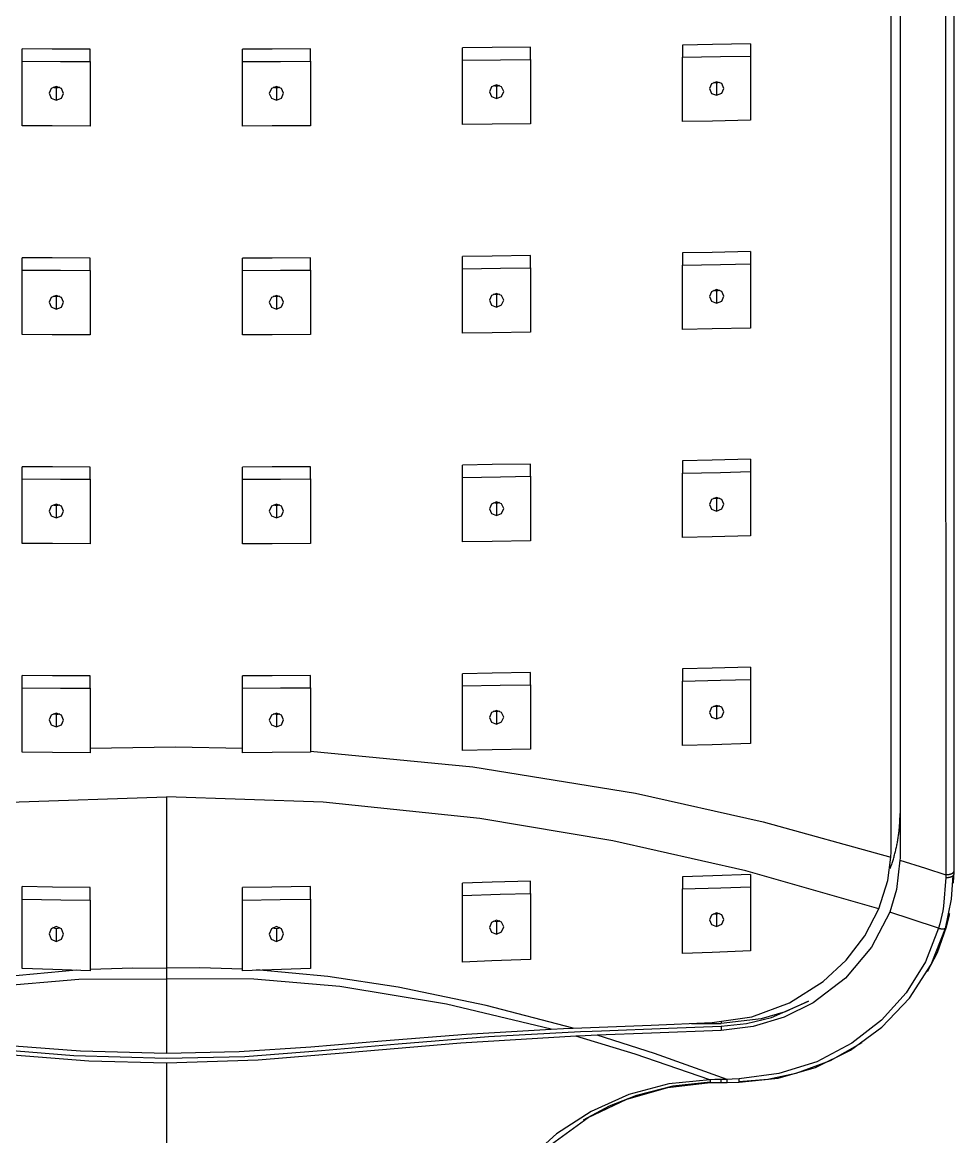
# Model space of a CAD drawing. Extents: x 1841 to 2969, y -24 to 802.
# Drawn here: x 2352.1 to 2404.2, y 496.7 to 559 of the extents above; entities that cross this region are included whole.
import ezdxf

# ---------------------------------------------------------------- set-up
doc = ezdxf.new("R2010")
doc.units = 0
doc.header["$LTSCALE"] = 4
doc.header["$MEASUREMENT"] = 0
doc.layers.add('1', color=7, linetype='CONTINUOUS')

msp = doc.modelspace()

# ---------------------------------------------------------------- linework, layer by layer
at = {"layer": '1', "color": 7, "linetype": 'Continuous'}
for p, q in [((2401.162, 600.465), (2401.162, 512.424)), ((2400.662, 512.875), (2400.662, 599.992)), ((2352.112, 556.802), (2352.112, 557.487)), ((2355.912, 556.788), (2355.912, 557.473)), ((2364.412, 556.788), (2364.412, 557.473)), ((2368.212, 556.802), (2368.212, 557.487)), ((2376.712, 556.864), (2376.712, 557.549)), ((2380.512, 556.905), (2380.512, 557.59)), ((2389.012, 557.709), (2389.012, 557.024)), ((2392.812, 557.774), (2392.812, 557.089)), ((2352.112, 553.198), (2352.112, 556.802)), ((2355.912, 556.788), (2355.912, 553.183)), ((2364.412, 553.183), (2364.412, 556.788)), ((2368.212, 556.802), (2368.212, 553.198)), ((2376.712, 553.264), (2376.712, 556.864)), ((2380.512, 556.905), (2380.512, 553.307)), ((2389.012, 553.434), (2389.012, 557.024)), ((2378.612, 555.406), (2378.612, 554.722)), ((2390.912, 555.586), (2390.912, 554.901)), ((2354.012, 555.313), (2354.012, 554.629)), ((2366.312, 555.313), (2366.312, 554.629)), ((2389.012, 546.089), (2389.012, 545.403)), ((2392.812, 546.167), (2392.812, 545.482)), ((2352.112, 545.134), (2352.112, 545.819)), ((2355.912, 545.117), (2355.912, 545.802)), ((2364.412, 545.117), (2364.412, 545.802)), ((2368.212, 545.134), (2368.212, 545.819)), ((2376.712, 545.209), (2376.712, 545.894)), ((2380.512, 545.259), (2380.512, 545.944)), ((2352.112, 541.53), (2352.112, 545.134)), ((2355.912, 545.117), (2355.912, 541.512)), ((2364.412, 541.512), (2364.412, 545.117)), ((2368.212, 545.134), (2368.212, 541.53)), ((2376.712, 541.609), (2376.712, 545.209)), ((2380.512, 545.259), (2380.512, 541.661)), ((2389.012, 541.813), (2389.012, 545.403)), ((2354.012, 543.644), (2354.012, 542.959)), ((2366.312, 543.644), (2366.312, 542.959)), ((2378.612, 543.756), (2378.612, 543.071)), ((2390.912, 543.972), (2390.912, 543.286)), ((2376.712, 533.555), (2376.712, 534.239)), ((2380.512, 533.613), (2380.512, 534.298)), ((2389.012, 534.468), (2389.012, 533.782)), ((2392.812, 534.561), (2392.812, 533.875)), ((2352.112, 533.466), (2352.112, 534.151)), ((2355.912, 533.446), (2355.912, 534.131)), ((2364.412, 533.446), (2364.412, 534.131)), ((2368.212, 533.466), (2368.212, 534.151)), ((2380.512, 533.613), (2380.512, 530.015)), ((2389.012, 530.192), (2389.012, 533.782)), ((2352.112, 529.862), (2352.112, 533.466)), ((2355.912, 533.446), (2355.912, 529.841)), ((2364.412, 529.841), (2364.412, 533.446)), ((2368.212, 533.466), (2368.212, 529.862)), ((2376.712, 529.954), (2376.712, 533.555)), ((2390.912, 532.358), (2390.912, 531.672)), ((2354.012, 531.974), (2354.012, 531.289)), ((2366.312, 531.974), (2366.312, 531.289)), ((2378.612, 532.105), (2378.612, 531.42)), ((2352.112, 521.798), (2352.112, 522.483)), ((2355.912, 521.775), (2355.912, 522.46)), ((2364.412, 521.775), (2364.412, 522.46)), ((2368.212, 521.798), (2368.212, 522.483)), ((2376.712, 521.9), (2376.712, 522.585)), ((2380.512, 521.967), (2380.512, 522.652)), ((2389.012, 522.848), (2389.012, 522.162)), ((2392.812, 522.954), (2392.812, 522.267)), ((2352.112, 518.194), (2352.112, 521.798)), ((2355.912, 521.775), (2355.912, 518.17)), ((2364.412, 518.17), (2364.412, 521.775)), ((2368.212, 521.798), (2368.212, 518.194)), ((2376.712, 518.299), (2376.712, 521.9)), ((2380.512, 521.967), (2380.512, 518.369)), ((2389.012, 518.571), (2389.012, 522.162)), ((2390.912, 520.744), (2390.912, 520.058)), ((2354.012, 520.304), (2354.012, 519.62)), ((2366.312, 520.304), (2366.312, 519.62)), ((2378.612, 520.455), (2378.612, 519.77)), ((2389.012, 511.243), (2389.012, 510.556)), ((2392.812, 511.359), (2392.812, 510.672)), ((2352.112, 509.996), (2352.112, 510.691)), ((2355.912, 509.935), (2355.912, 510.633)), ((2364.412, 509.935), (2364.412, 510.633)), ((2368.212, 509.996), (2368.212, 510.691)), ((2376.712, 510.201), (2376.712, 510.89)), ((2380.512, 510.307), (2380.512, 510.994)), ((2378.612, 508.724), (2378.612, 508.032)), ((2390.912, 509.15), (2390.912, 508.462)), ((2354.012, 508.339), (2354.012, 507.63)), ((2366.312, 508.339), (2366.312, 507.63)), ((2391.162, 503.155), (2391.162, 503.048)), ((2389.515, 503.048), (2391.162, 503.048)), ((2391.162, 502.893), (2391.162, 502.652)), ((2390.553, 499.739), (2390.554, 499.737)), ((2391.493, 499.751), (2391.494, 499.753))]:
    msp.add_line(p, q, dxfattribs=at)
for points in [[(2404.162, 601.589, 0), (2404.162, 550.933, 0), (2404.162, 511.524, 0)], [(2403.669, 601.418, 0), (2403.699, 550.763, 0), (2403.722, 511.354, 0)], [(2355.912, 557.473, 0), (2353.787, 557.479, 0), (2352.112, 557.487, 0)], [(2368.212, 557.487, 0), (2366.08, 557.478, 0), (2364.412, 557.473, 0)], [(2380.512, 557.59, 0), (2378.373, 557.566, 0), (2376.712, 557.549, 0)], [(2392.812, 557.774, 0), (2390.673, 557.737, 0), (2389.012, 557.709, 0)], [(2352.112, 556.802, 0), (2354.244, 556.793, 0), (2355.912, 556.788, 0)], [(2364.412, 556.788, 0), (2366.536, 556.795, 0), (2368.212, 556.802, 0)], [(2376.712, 556.864, 0), (2378.829, 556.886, 0), (2380.512, 556.905, 0)], [(2389.012, 557.024, 0), (2391.129, 557.06, 0), (2392.812, 557.089, 0)], [(2392.812, 557.089, 0), (2392.812, 555.081, 0), (2392.812, 553.503, 0)], [(2354.012, 555.388, 0), (2353.729, 555.278, 0), (2353.612, 555.01, 0), (2353.729, 554.741, 0), (2354.012, 554.629, 0)], [(2354.012, 554.629, 0), (2354.295, 554.739, 0), (2354.412, 555.007, 0), (2354.295, 555.275, 0), (2354.012, 555.388, 0)], [(2366.312, 555.388, 0), (2366.029, 555.276, 0), (2365.912, 555.007, 0), (2366.029, 554.739, 0), (2366.312, 554.629, 0)], [(2366.312, 554.629, 0), (2366.595, 554.741, 0), (2366.712, 555.01, 0), (2366.595, 555.278, 0), (2366.312, 555.388, 0)], [(2378.612, 555.479, 0), (2378.329, 555.365, 0), (2378.212, 555.097, 0), (2378.329, 554.83, 0), (2378.612, 554.722, 0)], [(2378.612, 555.406, 0), (2378.519, 555.416, 0), (2378.449, 555.437, 0)], [(2378.612, 554.722, 0), (2378.895, 554.836, 0), (2379.012, 555.105, 0), (2378.895, 555.371, 0), (2378.612, 555.479, 0)], [(2378.783, 555.445, 0), (2378.69, 555.414, 0), (2378.612, 555.406, 0)], [(2390.912, 555.656, 0), (2390.629, 555.541, 0), (2390.512, 555.272, 0), (2390.629, 555.006, 0), (2390.912, 554.901, 0)], [(2390.912, 555.586, 0), (2390.82, 555.594, 0), (2390.751, 555.615, 0)], [(2390.912, 554.901, 0), (2391.194, 555.016, 0), (2391.312, 555.285, 0), (2391.195, 555.55, 0), (2390.912, 555.656, 0)], [(2391.079, 555.623, 0), (2390.987, 555.594, 0), (2390.912, 555.586, 0)], [(2354.012, 555.313, 0), (2353.918, 555.324, 0), (2353.847, 555.347, 0)], [(2354.184, 555.35, 0), (2354.09, 555.32, 0), (2354.012, 555.313, 0)], [(2366.312, 555.313, 0), (2366.218, 555.323, 0), (2366.147, 555.346, 0)], [(2366.484, 555.351, 0), (2366.39, 555.321, 0), (2366.312, 555.313, 0)], [(2355.912, 553.183, 0), (2353.788, 553.19, 0), (2352.112, 553.198, 0)], [(2368.212, 553.198, 0), (2366.08, 553.188, 0), (2364.412, 553.183, 0)], [(2380.512, 553.307, 0), (2378.373, 553.282, 0), (2376.712, 553.264, 0)], [(2392.812, 553.503, 0), (2390.673, 553.463, 0), (2389.012, 553.434, 0)], [(2392.812, 546.167, 0), (2390.672, 546.122, 0), (2389.012, 546.089, 0)], [(2355.912, 545.802, 0), (2353.788, 545.81, 0), (2352.112, 545.819, 0)], [(2368.212, 545.819, 0), (2366.08, 545.808, 0), (2364.412, 545.802, 0)], [(2380.512, 545.944, 0), (2378.373, 545.915, 0), (2376.712, 545.894, 0)], [(2389.012, 545.403, 0), (2391.128, 545.446, 0), (2392.812, 545.482, 0)], [(2392.812, 545.482, 0), (2392.812, 543.474, 0), (2392.812, 541.896, 0)], [(2352.112, 545.134, 0), (2354.244, 545.124, 0), (2355.912, 545.117, 0)], [(2364.412, 545.117, 0), (2366.536, 545.126, 0), (2368.212, 545.134, 0)], [(2376.712, 545.209, 0), (2378.829, 545.236, 0), (2380.512, 545.259, 0)], [(2354.012, 543.718, 0), (2353.729, 543.608, 0), (2353.612, 543.341, 0), (2353.729, 543.072, 0), (2354.012, 542.959, 0)], [(2354.012, 543.644, 0), (2353.918, 543.655, 0), (2353.847, 543.678, 0)], [(2354.012, 542.959, 0), (2354.295, 543.069, 0), (2354.412, 543.337, 0), (2354.295, 543.606, 0), (2354.012, 543.718, 0)], [(2354.184, 543.68, 0), (2354.09, 543.65, 0), (2354.012, 543.644, 0)], [(2366.312, 543.718, 0), (2366.029, 543.606, 0), (2365.912, 543.337, 0), (2366.029, 543.069, 0), (2366.312, 542.959, 0)], [(2366.312, 543.644, 0), (2366.218, 543.654, 0), (2366.147, 543.676, 0)], [(2366.312, 542.959, 0), (2366.595, 543.072, 0), (2366.712, 543.34, 0), (2366.595, 543.608, 0), (2366.312, 543.718, 0)], [(2366.484, 543.681, 0), (2366.39, 543.651, 0), (2366.312, 543.644, 0)], [(2378.612, 543.829, 0), (2378.329, 543.714, 0), (2378.212, 543.445, 0), (2378.329, 543.179, 0), (2378.612, 543.071, 0)], [(2378.612, 543.756, 0), (2378.519, 543.765, 0), (2378.449, 543.787, 0)], [(2378.612, 543.071, 0), (2378.895, 543.186, 0), (2379.012, 543.455, 0), (2378.895, 543.721, 0), (2378.612, 543.829, 0)], [(2378.783, 543.795, 0), (2378.689, 543.764, 0), (2378.612, 543.756, 0)], [(2390.912, 544.042, 0), (2390.629, 543.925, 0), (2390.512, 543.656, 0), (2390.629, 543.391, 0), (2390.912, 543.286, 0)], [(2390.912, 543.972, 0), (2390.82, 543.98, 0), (2390.752, 544, 0)], [(2390.912, 543.286, 0), (2391.194, 543.403, 0), (2391.312, 543.672, 0), (2391.195, 543.937, 0), (2390.912, 544.042, 0)], [(2391.078, 544.01, 0), (2390.987, 543.98, 0), (2390.912, 543.972, 0)], [(2392.812, 541.896, 0), (2390.672, 541.848, 0), (2389.012, 541.813, 0)], [(2355.912, 541.512, 0), (2353.788, 541.52, 0), (2352.112, 541.53, 0)], [(2368.212, 541.53, 0), (2366.08, 541.518, 0), (2364.412, 541.512, 0)], [(2380.512, 541.661, 0), (2378.373, 541.63, 0), (2376.712, 541.609, 0)], [(2380.512, 534.298, 0), (2378.373, 534.264, 0), (2376.712, 534.239, 0)], [(2392.812, 534.561, 0), (2390.671, 534.507, 0), (2389.012, 534.468, 0)], [(2355.912, 534.131, 0), (2353.79, 534.14, 0), (2352.112, 534.151, 0)], [(2368.212, 534.151, 0), (2366.078, 534.138, 0), (2364.412, 534.131, 0)], [(2376.712, 533.555, 0), (2378.829, 533.586, 0), (2380.512, 533.613, 0)], [(2389.012, 533.782, 0), (2391.127, 533.833, 0), (2392.812, 533.875, 0)], [(2392.812, 533.875, 0), (2392.812, 531.867, 0), (2392.812, 530.289, 0)], [(2352.112, 533.466, 0), (2354.246, 533.454, 0), (2355.912, 533.446, 0)], [(2364.412, 533.446, 0), (2366.534, 533.456, 0), (2368.212, 533.466, 0)], [(2390.912, 532.428, 0), (2390.629, 532.31, 0), (2390.512, 532.04, 0), (2390.629, 531.776, 0), (2390.912, 531.672, 0)], [(2390.912, 532.358, 0), (2390.821, 532.366, 0), (2390.752, 532.386, 0)], [(2390.912, 531.672, 0), (2391.194, 531.79, 0), (2391.312, 532.059, 0), (2391.195, 532.324, 0), (2390.912, 532.428, 0)], [(2391.077, 532.396, 0), (2390.987, 532.367, 0), (2390.912, 532.358, 0)], [(2354.012, 532.048, 0), (2353.729, 531.939, 0), (2353.612, 531.671, 0), (2353.729, 531.402, 0), (2354.012, 531.289, 0)], [(2354.012, 531.974, 0), (2353.918, 531.985, 0), (2353.847, 532.008, 0)], [(2354.012, 531.289, 0), (2354.295, 531.399, 0), (2354.412, 531.667, 0), (2354.295, 531.936, 0), (2354.012, 532.048, 0)], [(2354.184, 532.01, 0), (2354.09, 531.981, 0), (2354.012, 531.974, 0)], [(2366.312, 532.048, 0), (2366.029, 531.936, 0), (2365.912, 531.667, 0), (2366.029, 531.399, 0), (2366.312, 531.289, 0)], [(2366.312, 531.974, 0), (2366.218, 531.984, 0), (2366.147, 532.007, 0)], [(2366.312, 531.289, 0), (2366.595, 531.402, 0), (2366.712, 531.671, 0), (2366.595, 531.939, 0), (2366.312, 532.048, 0)], [(2366.484, 532.012, 0), (2366.39, 531.982, 0), (2366.312, 531.974, 0)], [(2378.612, 532.178, 0), (2378.329, 532.063, 0), (2378.212, 531.794, 0), (2378.329, 531.527, 0), (2378.612, 531.42, 0)], [(2378.612, 532.105, 0), (2378.519, 532.114, 0), (2378.449, 532.136, 0)], [(2378.612, 531.42, 0), (2378.894, 531.536, 0), (2379.012, 531.805, 0), (2378.895, 532.071, 0), (2378.612, 532.178, 0)], [(2378.783, 532.144, 0), (2378.689, 532.114, 0), (2378.612, 532.105, 0)], [(2355.912, 529.841, 0), (2353.79, 529.851, 0), (2352.112, 529.862, 0)], [(2368.212, 529.862, 0), (2366.078, 529.848, 0), (2364.412, 529.841, 0)], [(2380.512, 530.015, 0), (2378.37, 529.979, 0), (2376.712, 529.954, 0)], [(2392.812, 530.289, 0), (2390.671, 530.233, 0), (2389.012, 530.192, 0)], [(2355.912, 522.46, 0), (2353.79, 522.471, 0), (2352.112, 522.483, 0)], [(2368.212, 522.483, 0), (2366.078, 522.468, 0), (2364.412, 522.46, 0)], [(2380.512, 522.652, 0), (2378.369, 522.612, 0), (2376.712, 522.585, 0)], [(2392.812, 522.954, 0), (2390.67, 522.893, 0), (2389.012, 522.848, 0)], [(2352.112, 521.798, 0), (2354.246, 521.784, 0), (2355.912, 521.775, 0)], [(2364.412, 521.775, 0), (2366.533, 521.787, 0), (2368.212, 521.798, 0)], [(2376.712, 521.9, 0), (2378.825, 521.935, 0), (2380.512, 521.967, 0)], [(2389.012, 522.162, 0), (2391.126, 522.219, 0), (2392.812, 522.267, 0)], [(2392.812, 522.267, 0), (2392.812, 520.26, 0), (2392.812, 518.681, 0)], [(2378.612, 520.527, 0), (2378.329, 520.412, 0), (2378.212, 520.142, 0), (2378.329, 519.876, 0), (2378.612, 519.77, 0)], [(2378.612, 519.77, 0), (2378.894, 519.886, 0), (2379.012, 520.155, 0), (2378.895, 520.421, 0), (2378.612, 520.527, 0)], [(2390.912, 520.813, 0), (2390.629, 520.695, 0), (2390.512, 520.425, 0), (2390.629, 520.161, 0), (2390.912, 520.058, 0)], [(2390.912, 520.744, 0), (2390.821, 520.752, 0), (2390.753, 520.771, 0)], [(2390.912, 520.058, 0), (2391.194, 520.176, 0), (2391.312, 520.447, 0), (2391.195, 520.711, 0), (2390.912, 520.813, 0)], [(2391.076, 520.782, 0), (2390.986, 520.753, 0), (2390.912, 520.744, 0)], [(2354.012, 520.379, 0), (2353.729, 520.269, 0), (2353.612, 520.002, 0), (2353.729, 519.733, 0), (2354.012, 519.62, 0)], [(2354.012, 520.304, 0), (2353.918, 520.315, 0), (2353.847, 520.339, 0)], [(2354.012, 519.62, 0), (2354.295, 519.729, 0), (2354.412, 519.997, 0), (2354.295, 520.266, 0), (2354.012, 520.379, 0)], [(2354.184, 520.34, 0), (2354.09, 520.311, 0), (2354.012, 520.304, 0)], [(2366.312, 520.379, 0), (2366.029, 520.266, 0), (2365.912, 519.997, 0), (2366.029, 519.729, 0), (2366.312, 519.62, 0)], [(2366.312, 520.304, 0), (2366.218, 520.314, 0), (2366.147, 520.337, 0)], [(2366.312, 519.62, 0), (2366.595, 519.733, 0), (2366.712, 520.001, 0), (2366.595, 520.269, 0), (2366.312, 520.379, 0)], [(2366.484, 520.342, 0), (2366.39, 520.312, 0), (2366.312, 520.304, 0)], [(2378.612, 520.455, 0), (2378.519, 520.463, 0), (2378.449, 520.485, 0)], [(2378.782, 520.494, 0), (2378.689, 520.463, 0), (2378.612, 520.455, 0)], [(2392.812, 518.681, 0), (2390.67, 518.618, 0), (2389.012, 518.571, 0)], [(2355.912, 518.17, 0), (2353.79, 518.181, 0), (2352.112, 518.194, 0)], [(2355.911, 518.425, 0), (2360.672, 518.492, 0), (2364.413, 518.425, 0)], [(2368.212, 518.194, 0), (2366.077, 518.178, 0), (2364.412, 518.17, 0)], [(2368.215, 518.248, 0), (2377.296, 517.387, 0), (2386.376, 515.905, 0), (2393.51, 514.306, 0), (2400.645, 512.326, 0)], [(2380.512, 518.369, 0), (2378.368, 518.328, 0), (2376.712, 518.299, 0)], [(2320.342, 509.453, 0), (2327.775, 511.572, 0), (2335.208, 513.254, 0), (2342.641, 514.501, 0), (2351.401, 515.41, 0), (2360.162, 515.713, 0)], [(2360.162, 515.713, 0), (2360.162, 510.287, 0), (2360.162, 506.134, 0)], [(2399.982, 509.453, 0), (2392.549, 511.572, 0), (2385.116, 513.254, 0), (2377.683, 514.501, 0), (2368.922, 515.41, 0), (2360.162, 515.713, 0)], [(2400.611, 511.693, 0), (2400.633, 511.752, 0), (2400.654, 511.812, 0), (2400.675, 511.871, 0), (2400.695, 511.931, 0), (2400.715, 511.991, 0), (2400.735, 512.05, 0), (2400.754, 512.111, 0), (2400.772, 512.171, 0), (2400.791, 512.231, 0), (2400.808, 512.291, 0), (2400.826, 512.352, 0), (2400.843, 512.412, 0), (2400.859, 512.473, 0), (2400.875, 512.534, 0), (2400.891, 512.595, 0), (2400.906, 512.656, 0), (2400.921, 512.717, 0), (2400.935, 512.778, 0), (2400.949, 512.839, 0), (2400.962, 512.901, 0), (2400.975, 512.962, 0), (2400.988, 513.024, 0), (2401, 513.085, 0), (2401.012, 513.147, 0), (2401.023, 513.209, 0), (2401.034, 513.271, 0), (2401.044, 513.332, 0), (2401.054, 513.394, 0), (2401.064, 513.456, 0), (2401.073, 513.518, 0), (2401.082, 513.581, 0), (2401.09, 513.643, 0), (2401.098, 513.705, 0), (2401.105, 513.767, 0), (2401.112, 513.83, 0), (2401.118, 513.892, 0), (2401.124, 513.954, 0), (2401.13, 514.017, 0), (2401.135, 514.079, 0), (2401.14, 514.142, 0), (2401.144, 514.204, 0), (2401.148, 514.267, 0), (2401.151, 514.329, 0), (2401.154, 514.392, 0), (2401.156, 514.455, 0), (2401.158, 514.517, 0), (2401.16, 514.58, 0), (2401.161, 514.642, 0), (2401.162, 514.705, 0), (2401.162, 514.768, 0)], [(2400.645, 512.326, 0), (2400.659, 512.635, 0), (2400.662, 512.875, 0)], [(2401.162, 512.424, 0), (2401.161, 512.281, 0), (2401.158, 512.169, 0)], [(2399.982, 509.453, 0), (2400.471, 511.039, 0), (2400.645, 512.326, 0)], [(2401.158, 512.169, 0), (2400.956, 510.52, 0), (2400.583, 509.262, 0)], [(2401.158, 512.169, 0), (2402.594, 511.719, 0), (2403.722, 511.354, 0)], [(2392.812, 511.359, 0), (2390.694, 511.294, 0), (2389.012, 511.243, 0)], [(2403.722, 511.191, 0), (2403.594, 509.592, 0), (2403.552, 509.344, 0), (2403.503, 509.096, 0), (2403.448, 508.849, 0), (2403.387, 508.603, 0), (2403.32, 508.359, 0)], [(2403.705, 508.347, 0), (2404.047, 509.989, 0), (2404.132, 511.303, 0)], [(2403.722, 511.354, 0), (2403.736, 511.355, 0), (2403.751, 511.356, 0), (2403.765, 511.357, 0), (2403.779, 511.358, 0), (2403.793, 511.359, 0), (2403.807, 511.36, 0), (2403.821, 511.362, 0), (2403.834, 511.364, 0), (2403.848, 511.365, 0), (2403.861, 511.367, 0), (2403.875, 511.369, 0), (2403.888, 511.371, 0), (2403.9, 511.374, 0), (2403.913, 511.376, 0), (2403.926, 511.379, 0), (2403.938, 511.381, 0), (2403.95, 511.384, 0), (2403.961, 511.387, 0), (2403.973, 511.39, 0), (2403.984, 511.393, 0), (2403.995, 511.397, 0), (2404.006, 511.4, 0), (2404.016, 511.403, 0), (2404.026, 511.407, 0), (2404.036, 511.411, 0), (2404.045, 511.414, 0), (2404.055, 511.418, 0), (2404.063, 511.422, 0), (2404.072, 511.426, 0), (2404.08, 511.43, 0), (2404.088, 511.434, 0), (2404.095, 511.439, 0), (2404.102, 511.443, 0), (2404.109, 511.447, 0), (2404.115, 511.452, 0), (2404.121, 511.456, 0), (2404.127, 511.461, 0), (2404.132, 511.466, 0), (2404.137, 511.47, 0), (2404.141, 511.475, 0), (2404.145, 511.48, 0), (2404.148, 511.485, 0), (2404.152, 511.489, 0), (2404.154, 511.494, 0), (2404.157, 511.499, 0), (2404.158, 511.504, 0), (2404.16, 511.509, 0), (2404.161, 511.514, 0), (2404.162, 511.519, 0), (2404.162, 511.524, 0)], [(2403.722, 511.191, 0), (2403.736, 511.191, 0), (2403.75, 511.192, 0), (2403.765, 511.193, 0), (2403.779, 511.194, 0), (2403.793, 511.196, 0), (2403.807, 511.197, 0), (2403.821, 511.198, 0), (2403.834, 511.2, 0), (2403.848, 511.202, 0), (2403.861, 511.204, 0), (2403.875, 511.206, 0), (2403.888, 511.208, 0), (2403.901, 511.21, 0), (2403.913, 511.213, 0), (2403.926, 511.215, 0), (2403.938, 511.218, 0), (2403.95, 511.221, 0), (2403.962, 511.224, 0), (2403.973, 511.227, 0), (2403.984, 511.23, 0), (2403.995, 511.233, 0), (2404.006, 511.237, 0), (2404.016, 511.24, 0), (2404.027, 511.244, 0), (2404.036, 511.247, 0), (2404.046, 511.251, 0), (2404.055, 511.255, 0), (2404.064, 511.259, 0), (2404.072, 511.263, 0), (2404.08, 511.267, 0), (2404.088, 511.271, 0), (2404.096, 511.276, 0), (2404.103, 511.28, 0), (2404.109, 511.285, 0), (2404.116, 511.289, 0), (2404.121, 511.294, 0), (2404.127, 511.298, 0), (2404.132, 511.303, 0), (2404.137, 511.308, 0), (2404.141, 511.312, 0), (2404.145, 511.317, 0), (2404.149, 511.322, 0), (2404.152, 511.327, 0), (2404.154, 511.332, 0), (2404.157, 511.337, 0), (2404.159, 511.342, 0), (2404.16, 511.347, 0), (2404.161, 511.352, 0), (2404.162, 511.357, 0), (2404.162, 511.362, 0)], [(2403.722, 511.354, 0), (2403.722, 511.263, 0), (2403.722, 511.191, 0)], [(2404.151, 510.874, 0), (2404.151, 510.884, 0), (2404.151, 510.894, 0), (2404.152, 510.903, 0), (2404.152, 510.913, 0), (2404.153, 510.923, 0), (2404.153, 510.933, 0), (2404.153, 510.942, 0), (2404.154, 510.952, 0), (2404.154, 510.962, 0), (2404.155, 510.972, 0), (2404.155, 510.981, 0), (2404.155, 510.991, 0), (2404.156, 511.001, 0), (2404.156, 511.011, 0), (2404.156, 511.02, 0), (2404.157, 511.03, 0), (2404.157, 511.04, 0), (2404.157, 511.05, 0), (2404.157, 511.059, 0), (2404.158, 511.069, 0), (2404.158, 511.079, 0), (2404.158, 511.089, 0), (2404.159, 511.098, 0), (2404.159, 511.108, 0), (2404.159, 511.118, 0), (2404.159, 511.128, 0), (2404.159, 511.137, 0), (2404.16, 511.147, 0), (2404.16, 511.157, 0), (2404.16, 511.167, 0), (2404.16, 511.176, 0), (2404.16, 511.186, 0), (2404.16, 511.196, 0), (2404.161, 511.206, 0), (2404.161, 511.215, 0), (2404.161, 511.225, 0), (2404.161, 511.235, 0), (2404.161, 511.245, 0), (2404.161, 511.254, 0), (2404.161, 511.264, 0), (2404.161, 511.274, 0), (2404.161, 511.284, 0), (2404.162, 511.293, 0), (2404.162, 511.303, 0), (2404.162, 511.313, 0), (2404.162, 511.323, 0), (2404.162, 511.332, 0), (2404.162, 511.342, 0), (2404.162, 511.352, 0), (2404.162, 511.362, 0)], [(2404.162, 511.524, 0), (2404.162, 511.433, 0), (2404.162, 511.361, 0)], [(2355.912, 510.633, 0), (2353.803, 510.662, 0), (2352.112, 510.691, 0)], [(2368.212, 510.691, 0), (2366.064, 510.655, 0), (2364.412, 510.633, 0)], [(2380.512, 510.994, 0), (2378.367, 510.935, 0), (2376.712, 510.89, 0)], [(2389.012, 510.556, 0), (2391.149, 510.621, 0), (2392.812, 510.672, 0)], [(2389.012, 506.952, 0), (2389.012, 508.975, 0), (2389.012, 510.556, 0)], [(2392.812, 510.672, 0), (2392.812, 508.704, 0), (2392.812, 507.096, 0)], [(2352.112, 509.996, 0), (2354.262, 509.957, 0), (2355.912, 509.935, 0)], [(2352.112, 506.114, 0), (2352.112, 508.293, 0), (2352.112, 509.996, 0)], [(2355.912, 509.935, 0), (2355.912, 507.731, 0), (2355.912, 505.991, 0)], [(2364.412, 509.935, 0), (2366.518, 509.965, 0), (2368.212, 509.996, 0)], [(2364.412, 505.991, 0), (2364.412, 508.204, 0), (2364.412, 509.935, 0)], [(2368.212, 509.996, 0), (2368.212, 507.832, 0), (2368.212, 506.114, 0)], [(2376.712, 510.201, 0), (2378.822, 510.259, 0), (2380.512, 510.307, 0)], [(2376.712, 506.469, 0), (2376.712, 508.496, 0), (2376.712, 510.201, 0)], [(2380.512, 510.307, 0), (2380.512, 508.2, 0), (2380.512, 506.623, 0)], [(2390.662, 503.095, 0), (2392.873, 503.418, 0), (2394.982, 504.195, 0), (2396.871, 505.383, 0), (2398.148, 506.571, 0), (2399.194, 507.939, 0), (2399.982, 509.453, 0)], [(2378.612, 508.813, 0), (2378.329, 508.69, 0), (2378.212, 508.412, 0), (2378.328, 508.138, 0), (2378.612, 508.032, 0)], [(2378.612, 508.724, 0), (2378.511, 508.733, 0), (2378.435, 508.758, 0)], [(2378.612, 508.032, 0), (2378.894, 508.156, 0), (2379.012, 508.434, 0), (2378.896, 508.707, 0), (2378.612, 508.813, 0)], [(2378.794, 508.773, 0), (2378.695, 508.735, 0), (2378.612, 508.724, 0)], [(2390.912, 509.218, 0), (2390.629, 509.099, 0), (2390.512, 508.827, 0), (2390.629, 508.563, 0), (2390.912, 508.462, 0)], [(2390.912, 509.15, 0), (2390.821, 509.157, 0), (2390.753, 509.175, 0)], [(2390.912, 508.462, 0), (2391.194, 508.582, 0), (2391.312, 508.854, 0), (2391.195, 509.117, 0), (2390.912, 509.218, 0)], [(2391.075, 509.189, 0), (2390.986, 509.159, 0), (2390.912, 509.15, 0)], [(2400.583, 509.262, 0), (2399.572, 507.303, 0), (2398.117, 505.579, 0), (2396.304, 504.196, 0), (2394.69, 503.397, 0), (2392.956, 502.876, 0), (2391.162, 502.652, 0)], [(2403.32, 508.359, 0), (2401.787, 508.872, 0), (2400.583, 509.262, 0)], [(2403.746, 508.42, 0), (2403.751, 508.436, 0), (2403.755, 508.451, 0), (2403.76, 508.466, 0), (2403.764, 508.482, 0), (2403.768, 508.497, 0), (2403.772, 508.512, 0), (2403.777, 508.527, 0), (2403.781, 508.543, 0), (2403.785, 508.558, 0), (2403.789, 508.573, 0), (2403.793, 508.589, 0), (2403.797, 508.604, 0), (2403.802, 508.619, 0), (2403.806, 508.635, 0), (2403.81, 508.65, 0), (2403.814, 508.665, 0), (2403.818, 508.681, 0), (2403.822, 508.696, 0), (2403.826, 508.712, 0), (2403.83, 508.727, 0), (2403.834, 508.742, 0), (2403.837, 508.758, 0), (2403.841, 508.773, 0), (2403.845, 508.789, 0), (2403.849, 508.804, 0), (2403.853, 508.819, 0), (2403.857, 508.835, 0), (2403.86, 508.85, 0), (2403.864, 508.866, 0), (2403.868, 508.881, 0), (2403.872, 508.896, 0), (2403.875, 508.912, 0), (2403.879, 508.927, 0), (2403.882, 508.943, 0), (2403.886, 508.958, 0), (2403.89, 508.974, 0), (2403.893, 508.989, 0), (2403.897, 509.005, 0), (2403.9, 509.02, 0), (2403.904, 509.036, 0), (2403.907, 509.051, 0), (2403.911, 509.067, 0), (2403.914, 509.082, 0), (2403.917, 509.098, 0), (2403.921, 509.113, 0), (2403.924, 509.129, 0), (2403.927, 509.144, 0), (2403.931, 509.16, 0), (2403.934, 509.175, 0), (2403.937, 509.191, 0)], [(2354.012, 508.454, 0), (2353.725, 508.336, 0), (2353.612, 508.048, 0), (2353.728, 507.759, 0), (2354.012, 507.63, 0)], [(2354.012, 508.339, 0), (2353.898, 508.359, 0), (2353.816, 508.396, 0)], [(2354.012, 507.63, 0), (2354.298, 507.748, 0), (2354.412, 508.037, 0), (2354.296, 508.326, 0), (2354.012, 508.454, 0)], [(2354.21, 508.389, 0), (2354.103, 508.348, 0), (2354.012, 508.339, 0)], [(2366.312, 508.454, 0), (2366.028, 508.326, 0), (2365.912, 508.037, 0), (2366.025, 507.748, 0), (2366.312, 507.63, 0)], [(2366.312, 508.339, 0), (2366.199, 508.353, 0), (2366.116, 508.388, 0)], [(2366.312, 507.63, 0), (2366.595, 507.759, 0), (2366.712, 508.048, 0), (2366.598, 508.336, 0), (2366.312, 508.454, 0)], [(2366.509, 508.397, 0), (2366.402, 508.352, 0), (2366.312, 508.339, 0)], [(2392.17, 499.756, 0), (2394.344, 499.982, 0), (2396.444, 500.585, 0), (2398.4, 501.545, 0), (2400.148, 502.827, 0), (2401.698, 504.464, 0), (2402.901, 506.335, 0), (2403.706, 508.366, 0)], [(2403.32, 508.359, 0), (2402.589, 506.493, 0), (2401.509, 504.76, 0), (2400.119, 503.223, 0), (2398.465, 501.937, 0), (2396.509, 500.908, 0), (2394.39, 500.241, 0), (2392.18, 499.951, 0)], [(2403.746, 508.421, 0), (2403.23, 506.998, 0), (2402.687, 505.923, 0)], [(2403.32, 508.359, 0), (2403.334, 508.356, 0), (2403.348, 508.353, 0), (2403.362, 508.351, 0), (2403.375, 508.348, 0), (2403.389, 508.346, 0), (2403.402, 508.344, 0), (2403.416, 508.342, 0), (2403.429, 508.34, 0), (2403.442, 508.339, 0), (2403.455, 508.337, 0), (2403.468, 508.336, 0), (2403.481, 508.335, 0), (2403.493, 508.334, 0), (2403.505, 508.334, 0), (2403.517, 508.333, 0), (2403.529, 508.333, 0), (2403.541, 508.333, 0), (2403.552, 508.333, 0), (2403.563, 508.333, 0), (2403.574, 508.333, 0), (2403.585, 508.334, 0), (2403.595, 508.335, 0), (2403.605, 508.335, 0), (2403.615, 508.337, 0), (2403.624, 508.338, 0), (2403.634, 508.339, 0), (2403.642, 508.341, 0), (2403.651, 508.343, 0), (2403.659, 508.345, 0), (2403.667, 508.347, 0), (2403.675, 508.349, 0), (2403.682, 508.351, 0), (2403.689, 508.354, 0), (2403.695, 508.357, 0), (2403.701, 508.36, 0), (2403.707, 508.363, 0), (2403.712, 508.366, 0), (2403.717, 508.369, 0), (2403.722, 508.373, 0), (2403.726, 508.377, 0), (2403.73, 508.38, 0), (2403.733, 508.384, 0), (2403.736, 508.388, 0), (2403.739, 508.393, 0), (2403.741, 508.397, 0), (2403.743, 508.402, 0), (2403.745, 508.406, 0), (2403.746, 508.411, 0), (2403.746, 508.416, 0), (2403.746, 508.421, 0)], [(2392.812, 507.096, 0), (2390.669, 507.015, 0), (2389.012, 506.952, 0)], [(2380.512, 506.623, 0), (2378.355, 506.537, 0), (2376.712, 506.469, 0)], [(2337.426, 502.776, 0), (2342.296, 504.052, 0), (2347.216, 505.068, 0), (2351.141, 505.661, 0), (2355.134, 506.039, 0)], [(2355.912, 505.991, 0), (2353.811, 506.053, 0), (2352.112, 506.114, 0)], [(2355.911, 506.082, 0), (2358.286, 506.152, 0), (2360.162, 506.134, 0)], [(2364.413, 506.082, 0), (2362.037, 506.152, 0), (2360.162, 506.134, 0)], [(2360.162, 506.134, 0), (2360.162, 505.799, 0), (2360.162, 505.536, 0)], [(2368.212, 506.114, 0), (2366.057, 506.038, 0), (2364.412, 505.991, 0)], [(2382.897, 502.776, 0), (2378.03, 504.052, 0), (2373.112, 505.067, 0), (2369.189, 505.66, 0), (2365.197, 506.038, 0)], [(2338.657, 502.723, 0), (2344.51, 504.118, 0), (2350.467, 505.103, 0), (2355.265, 505.525, 0), (2360.162, 505.536, 0)], [(2381.666, 502.723, 0), (2375.813, 504.118, 0), (2369.856, 505.103, 0), (2365.059, 505.525, 0), (2360.162, 505.536, 0)], [(2360.162, 505.536, 0), (2360.162, 503.193, 0), (2360.162, 501.383, 0)], [(2391.162, 502.893, 0), (2392.581, 503.045, 0), (2393.973, 503.384, 0), (2396.039, 504.283, 0)], [(2396.039, 504.283, 0), (2394.751, 503.697, 0), (2393.395, 503.294, 0), (2391.162, 503.048, 0)], [(2382.897, 502.776, 0), (2387.246, 502.954, 0), (2390.662, 503.095, 0)], [(2337.018, 502.591, 0), (2343.528, 502.21, 0), (2349.942, 501.667, 0), (2354.987, 501.255, 0), (2360.162, 501.096, 0)], [(2338.657, 502.723, 0), (2344.692, 502.351, 0), (2350.657, 501.86, 0), (2355.356, 501.507, 0), (2360.162, 501.383, 0)], [(2360.162, 501.383, 0), (2364.235, 501.468, 0), (2368.235, 501.741, 0), (2372.21, 502.076, 0), (2376.91, 502.444, 0), (2381.666, 502.723, 0)], [(2360.162, 501.096, 0), (2364.544, 501.206, 0), (2368.839, 501.53, 0), (2373.108, 501.909, 0), (2378.17, 502.309, 0), (2383.306, 502.591, 0)], [(2381.666, 502.723, 0), (2382.35, 502.753, 0), (2382.897, 502.776, 0)], [(2383.306, 502.591, 0), (2383.956, 502.616, 0), (2384.477, 502.634, 0)], [(2391.162, 502.652, 0), (2387.282, 502.497, 0), (2384.232, 502.381, 0)], [(2384.477, 502.634, 0), (2388.222, 502.775, 0), (2391.162, 502.893, 0)], [(2360.162, 500.828, 0), (2355.826, 500.94, 0), (2351.58, 501.268, 0), (2347.358, 501.648, 0), (2342.353, 502.051, 0), (2337.273, 502.337, 0)], [(2383.051, 502.337, 0), (2376.612, 501.951, 0), (2370.27, 501.405, 0), (2365.283, 500.989, 0), (2360.162, 500.828, 0)], [(2384.232, 502.381, 0), (2383.565, 502.357, 0), (2383.051, 502.337, 0)], [(2390.541, 499.893, 0), (2386.352, 501.332, 0), (2383.051, 502.337, 0)], [(2391.496, 499.917, 0), (2387.432, 501.361, 0), (2384.232, 502.381, 0)], [(2399.029, 501.965, 0), (2397.259, 500.951, 0), (2395.341, 500.24, 0), (2393.766, 499.909, 0), (2392.162, 499.785, 0)], [(2360.162, 500.828, 0), (2360.162, 497.973, 0), (2360.162, 495.682, 0)], [(2390.541, 499.893, 0), (2388.242, 499.661, 0), (2386.01, 499.067, 0), (2383.901, 498.131, 0), (2381.966, 496.875, 0), (2380.178, 495.25, 0), (2378.679, 493.352, 0), (2377.502, 491.236, 0)], [(2377.703, 491.142, 0), (2379.242, 493.761, 0), (2381.278, 496.01, 0), (2383.731, 497.789, 0), (2385.887, 498.807, 0), (2388.181, 499.463, 0), (2390.553, 499.741, 0)], [(2390.557, 499.766, 0), (2388.471, 499.543, 0), (2386.439, 499.025, 0), (2384.906, 498.418, 0), (2383.452, 497.643, 0)], [(2391.167, 499.913, 0), (2390.813, 499.905, 0), (2390.541, 499.893, 0)], [(2390.541, 499.893, 0), (2390.542, 499.888, 0), (2390.542, 499.883, 0), (2390.542, 499.878, 0), (2390.542, 499.873, 0), (2390.543, 499.869, 0), (2390.543, 499.864, 0), (2390.543, 499.859, 0), (2390.544, 499.855, 0), (2390.544, 499.85, 0), (2390.544, 499.846, 0), (2390.544, 499.841, 0), (2390.545, 499.837, 0), (2390.545, 499.833, 0), (2390.545, 499.829, 0), (2390.545, 499.825, 0), (2390.546, 499.821, 0), (2390.546, 499.817, 0), (2390.546, 499.813, 0), (2390.546, 499.809, 0), (2390.547, 499.806, 0), (2390.547, 499.802, 0), (2390.547, 499.799, 0), (2390.547, 499.795, 0), (2390.548, 499.792, 0), (2390.548, 499.789, 0), (2390.548, 499.786, 0), (2390.548, 499.783, 0), (2390.549, 499.78, 0), (2390.549, 499.777, 0), (2390.549, 499.774, 0), (2390.549, 499.772, 0), (2390.55, 499.769, 0), (2390.55, 499.767, 0), (2390.55, 499.764, 0), (2390.55, 499.762, 0), (2390.55, 499.76, 0), (2390.551, 499.758, 0), (2390.551, 499.756, 0), (2390.551, 499.754, 0), (2390.551, 499.752, 0), (2390.551, 499.75, 0), (2390.552, 499.749, 0), (2390.552, 499.747, 0), (2390.552, 499.746, 0), (2390.552, 499.744, 0), (2390.552, 499.743, 0), (2390.553, 499.742, 0), (2390.553, 499.741, 0), (2390.553, 499.74, 0), (2390.553, 499.739, 0)], [(2390.549, 499.739, 0), (2391.164, 499.751, 0)], [(2391.162, 499.751, 0), (2391.496, 499.752, 0)], [(2391.164, 499.749, 0), (2391.164, 499.75, 0), (2391.164, 499.751, 0), (2391.164, 499.752, 0), (2391.164, 499.752, 0), (2391.164, 499.754, 0), (2391.164, 499.755, 0), (2391.164, 499.756, 0), (2391.164, 499.757, 0), (2391.165, 499.759, 0), (2391.165, 499.761, 0), (2391.165, 499.762, 0), (2391.165, 499.764, 0), (2391.165, 499.766, 0), (2391.165, 499.768, 0), (2391.165, 499.771, 0), (2391.165, 499.773, 0), (2391.165, 499.775, 0), (2391.165, 499.778, 0), (2391.165, 499.78, 0), (2391.165, 499.783, 0), (2391.165, 499.786, 0), (2391.165, 499.789, 0), (2391.165, 499.792, 0), (2391.165, 499.795, 0), (2391.165, 499.799, 0), (2391.166, 499.802, 0), (2391.166, 499.806, 0), (2391.166, 499.809, 0), (2391.166, 499.813, 0), (2391.166, 499.817, 0), (2391.166, 499.821, 0), (2391.166, 499.825, 0), (2391.166, 499.829, 0), (2391.166, 499.833, 0), (2391.166, 499.837, 0), (2391.166, 499.842, 0), (2391.166, 499.846, 0), (2391.166, 499.851, 0), (2391.166, 499.855, 0), (2391.166, 499.86, 0), (2391.166, 499.865, 0), (2391.166, 499.87, 0), (2391.166, 499.875, 0), (2391.166, 499.88, 0), (2391.166, 499.886, 0), (2391.166, 499.891, 0), (2391.166, 499.896, 0), (2391.166, 499.902, 0), (2391.167, 499.907, 0), (2391.167, 499.913, 0)], [(2391.496, 499.917, 0), (2391.311, 499.915, 0), (2391.167, 499.913, 0)], [(2391.49, 499.753, 0), (2392.175, 499.759, 0)], [(2391.494, 499.753, 0), (2391.494, 499.754, 0), (2391.494, 499.755, 0), (2391.494, 499.757, 0), (2391.494, 499.758, 0), (2391.494, 499.759, 0), (2391.494, 499.761, 0), (2391.494, 499.762, 0), (2391.494, 499.764, 0), (2391.494, 499.766, 0), (2391.494, 499.768, 0), (2391.494, 499.77, 0), (2391.494, 499.772, 0), (2391.494, 499.774, 0), (2391.495, 499.776, 0), (2391.495, 499.778, 0), (2391.495, 499.781, 0), (2391.495, 499.783, 0), (2391.495, 499.786, 0), (2391.495, 499.789, 0), (2391.495, 499.792, 0), (2391.495, 499.795, 0), (2391.495, 499.798, 0), (2391.495, 499.801, 0), (2391.495, 499.804, 0), (2391.495, 499.807, 0), (2391.495, 499.811, 0), (2391.495, 499.814, 0), (2391.495, 499.818, 0), (2391.495, 499.821, 0), (2391.495, 499.825, 0), (2391.495, 499.829, 0), (2391.495, 499.833, 0), (2391.495, 499.837, 0), (2391.495, 499.841, 0), (2391.496, 499.845, 0), (2391.496, 499.849, 0), (2391.496, 499.854, 0), (2391.496, 499.858, 0), (2391.496, 499.863, 0), (2391.496, 499.867, 0), (2391.496, 499.872, 0), (2391.496, 499.877, 0), (2391.496, 499.882, 0), (2391.496, 499.886, 0), (2391.496, 499.891, 0), (2391.496, 499.896, 0), (2391.496, 499.902, 0), (2391.496, 499.907, 0), (2391.496, 499.912, 0), (2391.496, 499.917, 0)], [(2392.18, 499.951, 0), (2391.779, 499.931, 0), (2391.496, 499.917, 0)], [(2392.17, 499.756, 0), (2392.17, 499.757, 0), (2392.17, 499.758, 0), (2392.17, 499.759, 0), (2392.171, 499.76, 0), (2392.171, 499.761, 0), (2392.171, 499.763, 0), (2392.172, 499.764, 0), (2392.172, 499.766, 0), (2392.172, 499.768, 0), (2392.172, 499.77, 0), (2392.173, 499.772, 0), (2392.173, 499.774, 0), (2392.173, 499.776, 0), (2392.173, 499.779, 0), (2392.174, 499.782, 0), (2392.174, 499.784, 0), (2392.174, 499.787, 0), (2392.174, 499.79, 0), (2392.175, 499.793, 0), (2392.175, 499.797, 0), (2392.175, 499.8, 0), (2392.175, 499.804, 0), (2392.176, 499.807, 0), (2392.176, 499.811, 0), (2392.176, 499.815, 0), (2392.176, 499.819, 0), (2392.176, 499.823, 0), (2392.177, 499.828, 0), (2392.177, 499.832, 0), (2392.177, 499.837, 0), (2392.177, 499.841, 0), (2392.177, 499.846, 0), (2392.178, 499.851, 0), (2392.178, 499.856, 0), (2392.178, 499.861, 0), (2392.178, 499.866, 0), (2392.178, 499.872, 0), (2392.178, 499.877, 0), (2392.179, 499.883, 0), (2392.179, 499.889, 0), (2392.179, 499.894, 0), (2392.179, 499.9, 0), (2392.179, 499.906, 0), (2392.179, 499.912, 0), (2392.179, 499.918, 0), (2392.179, 499.925, 0), (2392.18, 499.931, 0), (2392.18, 499.937, 0), (2392.18, 499.944, 0), (2392.18, 499.951, 0)]]:
    msp.add_polyline3d(points, dxfattribs=at)

doc.saveas('drawing.dxf')
